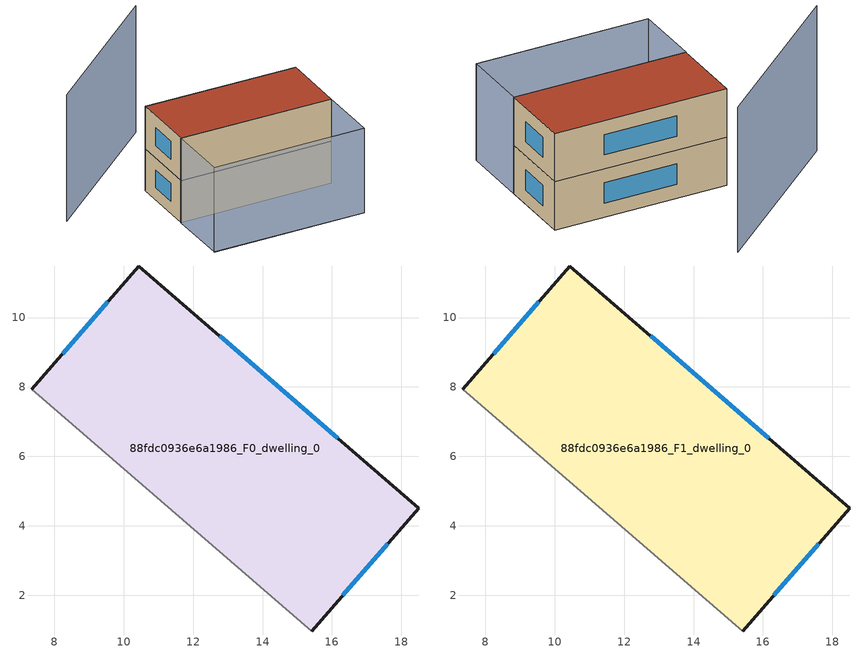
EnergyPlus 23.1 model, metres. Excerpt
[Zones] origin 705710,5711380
88fdc0936e6a1986_F0_dwelling_0
 floor ground (EU_floor_Construction): 18.5,4.51 15.42,0.97 7.34,7.93 10.42,11.49 z0
 wall outside (EU_wall_Construction): 15.42,0.97 18.5,4.51 10.42,11.49 7.34,7.93 z0:3
 wall adiabatic (EU_wall_Construction): 7.34,7.93 15.42,0.97 z0:3
 window (EU_Window_Construction): 9.53,10.46 8.23,8.96 / 16.17,6.53 12.76,9.47 / 16.31,1.99 17.61,3.49 z0.87:2.13
88fdc0936e6a1986_F1_dwelling_0
 floor to 88fdc0936e6a1986_F0_dwelling_0 (EU_floor_Construction): 18.5,4.51 15.42,0.97 7.34,7.93 10.42,11.49 z3
 wall outside (EU_wall_Construction): 15.42,0.97 18.5,4.51 10.42,11.49 7.34,7.93 z3:6
 wall adiabatic (EU_wall_Construction): 7.34,7.93 15.42,0.97 z3:6
 window (EU_Window_Construction): 9.53,10.46 8.23,8.96 / 16.17,6.53 12.76,9.47 / 16.31,1.99 17.61,3.49 z3.87:5.13
 roof outside (EU_roof_Construction): 15.42,0.97 18.5,4.51 10.42,11.49 7.34,7.93 z6
shading: 4.51,4.67 12.59,-2.29 / 7.33,7.94 15.42,0.97 / 15.42,0.97 12.6,-2.31 / 12.6,-2.31 4.51,4.67 / 4.51,4.67 7.33,7.94 z0:6; 17.29,14.74 5.01,14.69 z0:9
[Building]
EU S2 Campaign: North Axis=0; Terrain=City; Solar Distribution=FullExterior
[Site:Location]
London: Latitude=51.5; Longitude=-0.5; Time Zone=0; Elevation=25
[SizingPeriod:WeatherFileDays]
AnnualSizingPeriod: Begin Month=1; Begin Day of Month=1; End Month=12; End Day of Month=31; Day of Week for Start Day=Monday; Use Weather File Daylight Saving Period=No; Use Weather File Rain and Snow Indicators=No
[MATERIAL]
EU_InternalMass_Material: Roughness=MediumRough; Thickness=0.1; Conductivity=1; Density=1800; Specific Heat=900; Thermal Absorptance=0.9; Solar Absorptance=0.7; Visible Absorptance=0.7
[MATERIAL:NOMASS] Roughness=MediumRough; Thermal Absorptance=0.9; Solar Absorptance=0.7; Visible Absorptance=0.7
Name | Thermal Resistance
EU_wall_NoMass | 0.724719
EU_roof_NoMass | 2.98947
EU_floor_NoMass | 2.39157
[WINDOWMATERIAL:SIMPLEGLAZINGSYSTEM]
EU_Window_SimpleGlazing: UFactor=2.63425; Solar Heat Gain Coefficient=0.76; Visible Transmittance=0.76
[CONSTRUCTION]
EU_wall_Construction: EU_wall_NoMass
EU_roof_Construction: EU_roof_NoMass
EU_floor_Construction: EU_floor_NoMass
EU_Window_Construction: EU_Window_SimpleGlazing
EU_InternalMass_Construction: EU_InternalMass_Material
[ZONE] Type=1; Multiplier=1; Ceiling Height=autocalculate; Floor Area=autocalculate; Part of Total Floor Area=Yes
Name | Volume
88fdc0936e6a1986_F0_dwelling_0 | 150.428
88fdc0936e6a1986_F1_dwelling_0 | 150.427
[INTERNALMASS] Construction=EU_InternalMass_Construction; Surface Area=50.1426
Name | Zone or ZoneList
88fdc0936e6a1986_F0_dwelling_0_EU_InternalMass | 88fdc0936e6a1986_F0_dwelling_0
88fdc0936e6a1986_F1_dwelling_0_EU_InternalMass | 88fdc0936e6a1986_F1_dwelling_0
[OTHEREQUIPMENT] Fuel Type=Electricity; Design Level Calculation Method=Watts/Area; Power per Zone Floor Area=1; Fraction Latent=0; Fraction Radiant=0; Fraction Lost=0; Carbon Dioxide Generation Rate=0; EndUse Subcategory=EU_Step8_InternalGains
Name | Zone or ZoneList or Space or SpaceList | Schedule
EU_Step8_InternalGain_88fdc0936e6a1986_F0_dwelling_0_f000 | 88fdc0936e6a1986_F0_dwelling_0 | EU_Step8_GainSchedule_88fdc0936e6a1986_F0_dwelling_0_f000
EU_Step8_InternalGain_88fdc0936e6a1986_F1_dwelling_0_f000 | 88fdc0936e6a1986_F1_dwelling_0 | EU_Step8_GainSchedule_88fdc0936e6a1986_F1_dwelling_0_f000
[ZONEVENTILATION:DESIGNFLOWRATE] Schedule=EU_AlwaysOn; Design Flow Rate Calculation Method=AirChanges/Hour; Air Changes per Hour=0.418135; Ventilation Type=Natural; Fan Pressure Rise=0; Fan Total Efficiency=1; Constant Term Coefficient=1; Temperature Term Coefficient=0; Velocity Term Coefficient=0; Velocity Squared Term Coefficient=0; Minimum Indoor Temperature=-100; Maximum Indoor Temperature=100; Delta Temperature=-100; Minimum Outdoor Temperature=-100; Maximum Outdoor Temperature=100; Maximum Wind Speed=40
Name | Zone or ZoneList or Space or SpaceList
EU_ConstantAir_88fdc0936e6a1986_F0_dwelling_0 | 88fdc0936e6a1986_F0_dwelling_0
EU_ConstantAir_88fdc0936e6a1986_F1_dwelling_0 | 88fdc0936e6a1986_F1_dwelling_0
[HVACTEMPLATE:THERMOSTAT] Constant Heating Setpoint=20; Constant Cooling Setpoint=50
EU_HeatOnly_88fdc0936e6a1986_F0_dwelling_0; EU_HeatOnly_88fdc0936e6a1986_F1_dwelling_0
[HVACTEMPLATE:ZONE:IDEALLOADSAIRSYSTEM] System Availability Schedule=EU_AlwaysOn; Maximum Heating Supply Air Temperature=50; Minimum Cooling Supply Air Temperature=13; Maximum Heating Supply Air Humidity Ratio=0.0156; Minimum Cooling Supply Air Humidity Ratio=0.0077; Heating Limit=NoLimit; Cooling Limit=NoLimit; Heating Availability Schedule=EU_AlwaysOn; Cooling Availability Schedule=EU_CoolingOff; Dehumidification Control Type=ConstantSensibleHeatRatio; Cooling Sensible Heat Ratio=0.7; Dehumidification Setpoint=60; Humidification Control Type=None; Humidification Setpoint=30; Outdoor Air Method=None; Outdoor Air Flow Rate per Person=0.00944; Outdoor Air Flow Rate per Zone Floor Area=0; Outdoor Air Flow Rate per Zone=0; Demand Controlled Ventilation Type=None; Outdoor Air Economizer Type=NoEconomizer; Heat Recovery Type=None; Sensible Heat Recovery Effectiveness=0.7; Latent Heat Recovery Effectiveness=0.65
Name | Template Thermostat
88fdc0936e6a1986_F0_dwelling_0 | EU_HeatOnly_88fdc0936e6a1986_F0_dwelling_0
88fdc0936e6a1986_F1_dwelling_0 | EU_HeatOnly_88fdc0936e6a1986_F1_dwelling_0
[SIZING:ZONE] Zone Cooling Design Supply Air Temperature Input Method=SupplyAirTemperature; Zone Cooling Design Supply Air Temperature=13; Zone Heating Design Supply Air Temperature Input Method=SupplyAirTemperature; Zone Heating Design Supply Air Temperature=50; Zone Cooling Design Supply Air Humidity Ratio=0.008; Zone Heating Design Supply Air Humidity Ratio=0.008; Cooling Design Air Flow Method=DesignDay; Cooling Design Air Flow Rate=0; Cooling Minimum Air Flow per Zone Floor Area=0.000762; Cooling Minimum Air Flow=0; Cooling Minimum Air Flow Fraction=0.2; Heating Design Air Flow Method=DesignDay; Heating Design Air Flow Rate=0; Heating Maximum Air Flow per Zone Floor Area=0.002032; Heating Maximum Air Flow=0.141576; Heating Maximum Air Flow Fraction=0.3; Account for Dedicated Outdoor Air System=No; Dedicated Outdoor Air System Control Strategy=NeutralSupplyAir; Dedicated Outdoor Air Low Setpoint Temperature for Design=autosize; Dedicated Outdoor Air High Setpoint Temperature for Design=autosize; Zone Load Sizing Method=Sensible Load Only No Latent Load; Zone Latent Cooling Design Supply Air Humidity Ratio Input Method=HumidityRatioDifference; Zone Cooling Design Supply Air Humidity Ratio Difference=0.005; Zone Latent Heating Design Supply Air Humidity Ratio Input Method=HumidityRatioDifference; Zone Humidification Design Supply Air Humidity Ratio Difference=0.005
88fdc0936e6a1986_F0_dwelling_0; 88fdc0936e6a1986_F1_dwelling_0
[SCHEDULE:CONSTANT]
Name | Hourly Value
EU_AlwaysOn | 1
EU_CoolingOff | 0
[SCHEDULE:FILE] Column Number=1; Rows to Skip at Top=0; Number of Hours of Data=8760; Column Separator=Comma; Interpolate to Timestep=No; Minutes per Item=60; Adjust Schedule for Daylight Savings=Yes
Name | File
EU_Step8_GainSchedule_88fdc0936e6a1986_F0_dwelling_0_f000 | ../../schedules/88fdc0936e6a1986/88fdc0936e6a1986_F0_dwelling_0_f000_gain.csv
EU_Step8_GainSchedule_88fdc0936e6a1986_F1_dwelling_0_f000 | ../../schedules/88fdc0936e6a1986/88fdc0936e6a1986_F1_dwelling_0_f000_gain.csv
